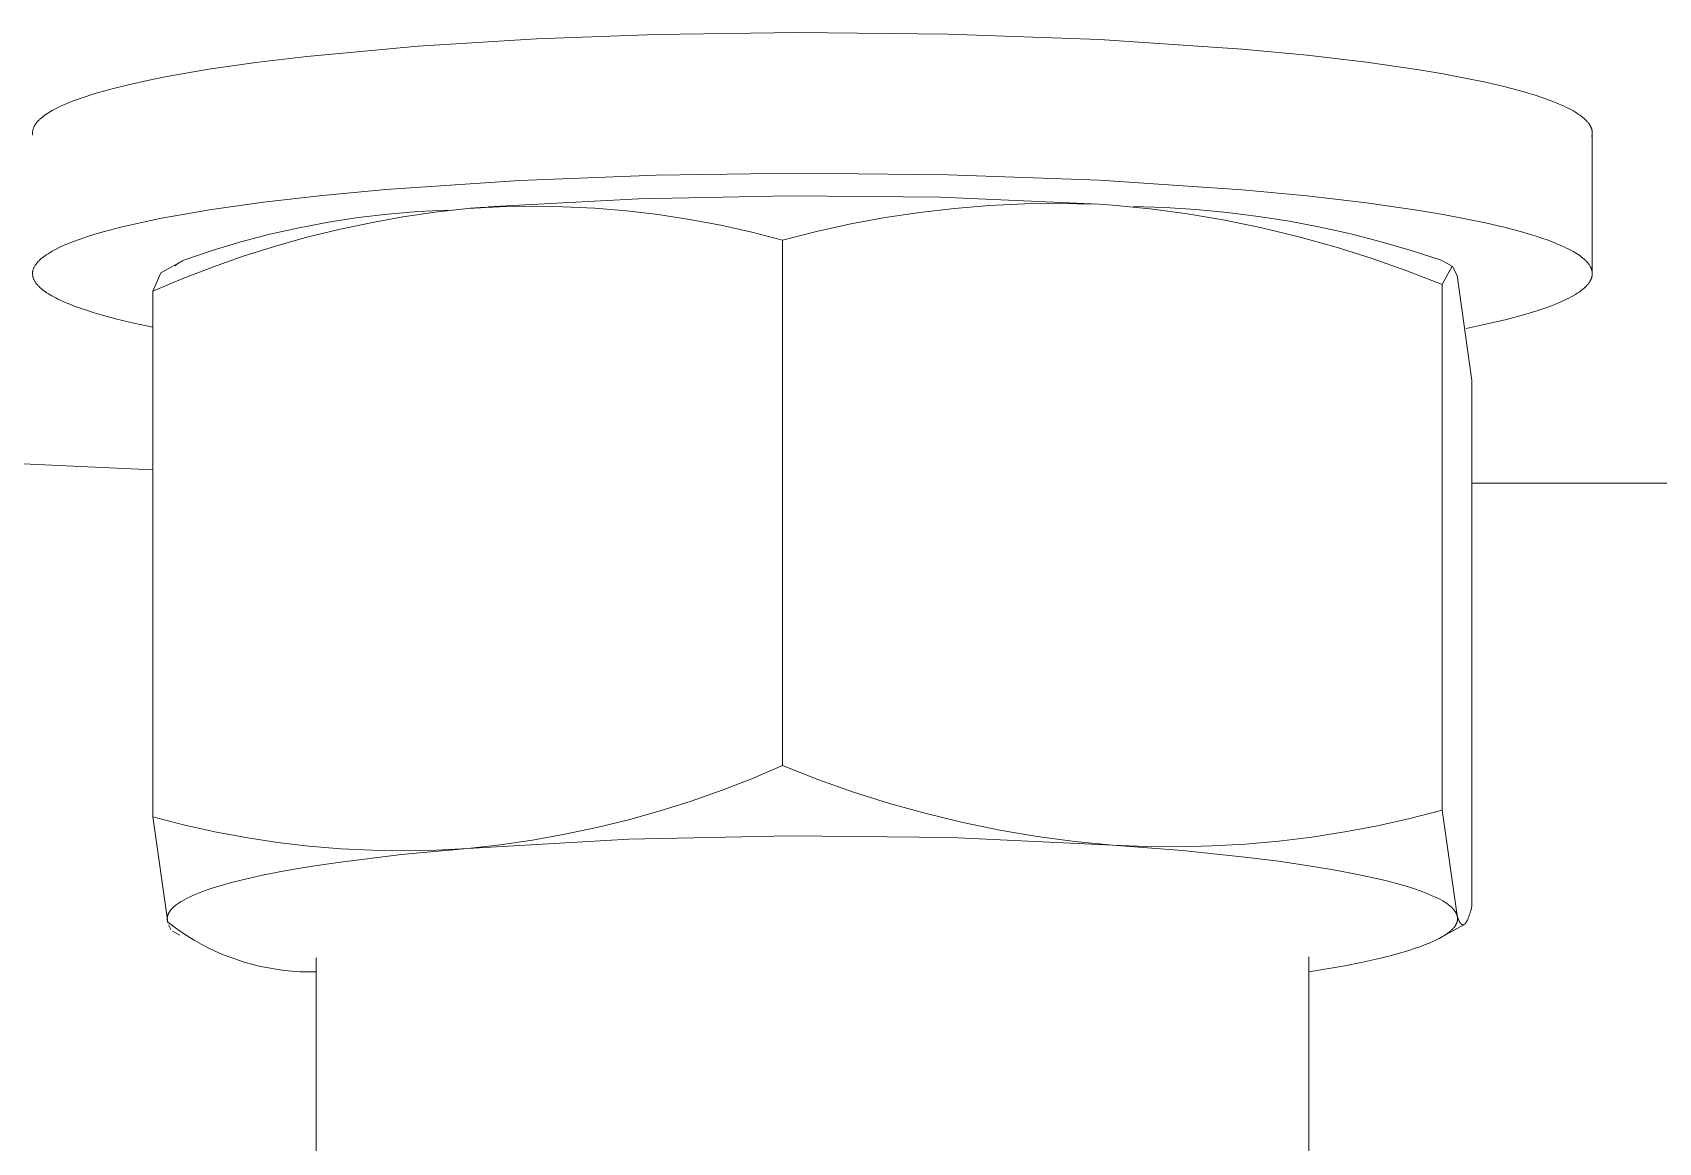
# Model space of a CAD drawing. Header units: inches. Extents: x -10 to 169, y -3 to 129.
# Drawn here: x 4.131 to 4.673, y 111.603 to 111.972 of the extents above; entities that cross this region are included whole.
import ezdxf

# ---------------------------------------------------------------- set-up
doc = ezdxf.new("R2010")
doc.units = ezdxf.units.IN
doc.layers.add('ZANO_R', color=7, linetype='Continuous', lineweight=0)

msp = doc.modelspace()

# ---------------------------------------------------------------- linework, layer by layer
at = {"layer": 'ZANO_R'}
for p, q in [((4.2227, 111.96448), (4.25978, 111.96787)), ((4.25978, 111.96787), (4.2992, 111.9703)), ((4.2992, 111.9703), (4.33901, 111.97178)), ((4.33901, 111.97178), (4.3862, 111.97245)), ((4.3862, 111.97245), (4.43637, 111.97195)), ((4.43637, 111.97195), (4.4868, 111.97011)), ((4.4868, 111.97011), (4.53427, 111.96692)), ((4.19005, 111.9602), (4.2057, 111.96244)), ((4.2057, 111.96244), (4.2227, 111.96448)), ((4.53427, 111.96692), (4.5559, 111.96487)), ((4.5559, 111.96487), (4.57567, 111.96255)), ((4.57567, 111.96255), (4.5933, 111.96001)), ((4.16366, 111.95518), (4.16959, 111.95649)), ((4.16959, 111.95649), (4.17598, 111.95777)), ((4.17598, 111.95777), (4.19005, 111.9602)), ((4.5933, 111.96001), (4.60126, 111.95867)), ((4.60126, 111.95867), (4.60862, 111.9573)), ((4.60862, 111.9573), (4.61537, 111.95589)), ((4.14675, 111.95038), (4.14879, 111.95108)), ((4.14879, 111.95108), (4.15096, 111.95178)), ((4.15096, 111.95178), (4.15325, 111.95247)), ((4.15325, 111.95247), (4.15821, 111.95384)), ((4.15821, 111.95384), (4.16366, 111.95518)), ((4.61537, 111.95589), (4.62151, 111.95446)), ((4.62151, 111.95446), (4.62703, 111.95302)), ((4.62703, 111.95302), (4.62956, 111.95229)), ((4.62956, 111.95229), (4.63194, 111.95156)), ((4.63194, 111.95156), (4.63416, 111.95082)), ((4.13604, 111.94539), (4.1366, 111.94575)), ((4.1366, 111.94575), (4.13719, 111.94611)), ((4.13719, 111.94611), (4.13781, 111.94646)), ((4.13781, 111.94646), (4.13846, 111.94682)), ((4.13846, 111.94682), (4.13915, 111.94718)), ((4.13915, 111.94718), (4.13986, 111.94754)), ((4.13986, 111.94754), (4.14139, 111.94825)), ((4.14139, 111.94825), (4.14305, 111.94896)), ((4.14305, 111.94896), (4.14483, 111.94967)), ((4.14483, 111.94967), (4.14675, 111.95038)), ((4.63416, 111.95082), (4.63624, 111.95009)), ((4.63624, 111.95009), (4.63817, 111.94935)), ((4.63817, 111.94935), (4.63995, 111.94862)), ((4.63995, 111.94862), (4.64159, 111.94789)), ((4.64159, 111.94789), (4.64236, 111.94752)), ((4.64236, 111.94752), (4.64309, 111.94716)), ((4.64309, 111.94716), (4.64378, 111.94679)), ((4.64378, 111.94679), (4.64444, 111.94643)), ((4.64444, 111.94643), (4.64507, 111.94606)), ((4.64507, 111.94606), (4.64566, 111.9457)), ((4.64566, 111.9457), (4.64628, 111.9453)), ((4.13138, 111.94005), (4.13143, 111.94023)), ((4.13143, 111.94023), (4.13148, 111.9404)), ((4.13148, 111.9404), (4.13154, 111.94058)), ((4.13154, 111.94058), (4.13161, 111.94075)), ((4.13161, 111.94075), (4.13169, 111.94093)), ((4.13169, 111.94093), (4.13177, 111.94111)), ((4.13177, 111.94111), (4.13186, 111.94128)), ((4.13186, 111.94128), (4.13196, 111.94146)), ((4.13196, 111.94146), (4.13206, 111.94164)), ((4.13206, 111.94164), (4.13218, 111.94182)), ((4.13218, 111.94182), (4.1323, 111.94199)), ((4.1323, 111.94199), (4.13242, 111.94217)), ((4.13242, 111.94217), (4.13256, 111.94235)), ((4.13256, 111.94235), (4.1327, 111.94253)), ((4.1327, 111.94253), (4.13285, 111.94271)), ((4.13285, 111.94271), (4.13301, 111.94288)), ((4.13301, 111.94288), (4.13318, 111.94306)), ((4.13318, 111.94306), (4.13335, 111.94324)), ((4.13335, 111.94324), (4.13353, 111.94342)), ((4.13353, 111.94342), (4.13372, 111.9436)), ((4.13372, 111.9436), (4.13392, 111.94378)), ((4.13392, 111.94378), (4.13412, 111.94396)), ((4.13412, 111.94396), (4.13434, 111.94414)), ((4.13434, 111.94414), (4.13456, 111.94431)), ((4.13456, 111.94431), (4.13502, 111.94467)), ((4.13502, 111.94467), (4.13551, 111.94503)), ((4.13551, 111.94503), (4.13604, 111.94539)), ((4.64628, 111.9453), (4.64686, 111.9449)), ((4.64686, 111.9449), (4.64713, 111.9447)), ((4.64713, 111.9447), (4.6474, 111.94449)), ((4.6474, 111.94449), (4.64766, 111.94429)), ((4.64766, 111.94429), (4.64791, 111.94409)), ((4.64791, 111.94409), (4.64815, 111.94388)), ((4.64815, 111.94388), (4.64838, 111.94367)), ((4.64838, 111.94367), (4.6486, 111.94347)), ((4.6486, 111.94347), (4.64882, 111.94326)), ((4.64882, 111.94326), (4.64902, 111.94305)), ((4.64902, 111.94305), (4.64921, 111.94284)), ((4.64921, 111.94284), (4.64939, 111.94263)), ((4.64939, 111.94263), (4.64957, 111.94243)), ((4.64957, 111.94243), (4.64973, 111.94221)), ((4.64973, 111.94221), (4.64988, 111.942)), ((4.64988, 111.942), (4.65003, 111.94179)), ((4.65003, 111.94179), (4.65009, 111.94169)), ((4.65009, 111.94169), (4.65016, 111.94158)), ((4.65016, 111.94158), (4.65022, 111.94147)), ((4.65022, 111.94147), (4.65028, 111.94137)), ((4.65028, 111.94137), (4.65034, 111.94126)), ((4.65034, 111.94126), (4.65039, 111.94115)), ((4.65039, 111.94115), (4.65045, 111.94105)), ((4.65045, 111.94105), (4.6505, 111.94094)), ((4.6505, 111.94094), (4.65054, 111.94083)), ((4.65054, 111.94083), (4.65059, 111.94073)), ((4.65059, 111.94073), (4.65063, 111.94062)), ((4.65063, 111.94062), (4.65067, 111.94051)), ((4.65067, 111.94051), (4.6507, 111.9404)), ((4.6507, 111.9404), (4.65074, 111.9403)), ((4.65074, 111.9403), (4.65077, 111.94019)), ((4.65077, 111.94019), (4.6508, 111.94008)), ((4.13125, 111.93918), (4.13127, 111.93935)), ((4.13125, 111.939), (4.13125, 111.93918)), ((4.13125, 111.93883), (4.13125, 111.939)), ((4.13126, 111.93865), (4.13125, 111.93883)), ((4.13128, 111.93848), (4.13126, 111.93865)), ((4.13127, 111.93935), (4.13128, 111.93952)), ((4.13128, 111.93952), (4.13131, 111.9397)), ((4.13131, 111.93831), (4.13128, 111.93848)), ((4.13131, 111.9397), (4.13134, 111.93987)), ((4.13134, 111.93987), (4.13138, 111.94005)), ((4.65092, 111.93864), (4.65078, 111.93784)), ((4.6508, 111.94008), (4.65082, 111.93997)), ((4.65082, 111.93997), (4.65085, 111.93986)), ((4.65085, 111.93986), (4.65087, 111.93976)), ((4.65087, 111.93976), (4.65089, 111.93965)), ((4.65089, 111.93965), (4.6509, 111.93954)), ((4.6509, 111.93954), (4.65091, 111.93943)), ((4.65091, 111.93943), (4.65092, 111.93932)), ((4.65092, 111.93932), (4.65093, 111.93921)), ((4.65093, 111.93921), (4.65093, 111.9391)), ((4.65093, 111.9391), (4.65094, 111.93899)), ((4.65094, 111.93899), (4.65094, 111.89277)), ((4.29356, 111.92316), (4.33901, 111.92493)), ((4.33901, 111.92493), (4.3862, 111.9256)), ((4.3862, 111.9256), (4.43637, 111.9251)), ((4.43637, 111.9251), (4.4868, 111.92326)), ((4.22791, 111.91819), (4.24896, 111.92016)), ((4.24896, 111.92016), (4.29356, 111.92316)), ((4.4868, 111.92326), (4.53427, 111.92007)), ((4.53427, 111.92007), (4.5559, 111.91802)), ((4.18196, 111.912), (4.19021, 111.91337)), ((4.19021, 111.91337), (4.2082, 111.91592)), ((4.2082, 111.91592), (4.22791, 111.91819)), ((4.25962, 111.9128), (4.26959, 111.91327)), ((4.27627, 111.91384), (4.26544, 111.91261)), ((4.28685, 111.91439), (4.27627, 111.91384)), ((4.27714, 111.91391), (4.28202, 111.91429)), ((4.28291, 111.91436), (4.33316, 111.91704)), ((4.29744, 111.91459), (4.28685, 111.91439)), ((4.30803, 111.91443), (4.29744, 111.91459)), ((4.31861, 111.91391), (4.30803, 111.91443)), ((4.32917, 111.91304), (4.31861, 111.91391)), ((4.33316, 111.91704), (4.38347, 111.9181)), ((4.38347, 111.9181), (4.43379, 111.91756)), ((4.43845, 111.91385), (4.42687, 111.91251)), ((4.43379, 111.91756), (4.48406, 111.9154)), ((4.45007, 111.91479), (4.43845, 111.91385)), ((4.46172, 111.91535), (4.45007, 111.91479)), ((4.47338, 111.91551), (4.46172, 111.91535)), ((4.48503, 111.91529), (4.47338, 111.91551)), ((4.48504, 111.91534), (4.49106, 111.91494)), ((4.5036, 111.91369), (4.49106, 111.91494)), ((4.49807, 111.91445), (4.50851, 111.91413)), ((4.51609, 111.91201), (4.5036, 111.91369)), ((4.50851, 111.91413), (4.51893, 111.91349)), ((4.51893, 111.91349), (4.52933, 111.91251)), ((4.5559, 111.91802), (4.57567, 111.9157)), ((4.57567, 111.9157), (4.5933, 111.91316)), ((4.5933, 111.91316), (4.60126, 111.91182)), ((4.16063, 111.9076), (4.16714, 111.90911)), ((4.16714, 111.90911), (4.17426, 111.91058)), ((4.17426, 111.91058), (4.18196, 111.912)), ((4.22007, 111.90745), (4.22988, 111.90931)), ((4.22988, 111.90931), (4.23975, 111.91082)), ((4.24394, 111.90911), (4.23328, 111.90685)), ((4.23975, 111.91082), (4.24967, 111.91198)), ((4.25466, 111.91103), (4.24394, 111.90911)), ((4.24967, 111.91198), (4.25962, 111.9128)), ((4.26544, 111.91261), (4.25466, 111.91103)), ((4.33969, 111.9118), (4.32917, 111.91304)), ((4.35017, 111.91021), (4.33969, 111.9118)), ((4.36058, 111.90827), (4.35017, 111.91021)), ((4.37092, 111.90598), (4.36058, 111.90827)), ((4.40387, 111.90869), (4.39248, 111.9062)), ((4.41534, 111.9108), (4.40387, 111.90869)), ((4.42687, 111.91251), (4.41534, 111.9108)), ((4.52852, 111.90991), (4.51609, 111.91201)), ((4.54087, 111.90738), (4.52852, 111.90991)), ((4.52933, 111.91251), (4.53969, 111.91122)), ((4.53969, 111.91122), (4.55001, 111.90959)), ((4.55001, 111.90959), (4.56027, 111.90764)), ((4.60126, 111.91182), (4.60862, 111.91045)), ((4.60862, 111.91045), (4.61537, 111.90904)), ((4.61537, 111.90904), (4.62151, 111.90761)), ((4.14291, 111.90206), (4.14495, 111.90287)), ((4.14495, 111.90287), (4.14715, 111.90367)), ((4.14715, 111.90367), (4.14952, 111.90447)), ((4.14952, 111.90447), (4.15205, 111.90526)), ((4.15205, 111.90526), (4.15475, 111.90605)), ((4.15475, 111.90605), (4.16063, 111.9076)), ((4.1911, 111.89986), (4.20067, 111.90273)), ((4.20067, 111.90273), (4.21033, 111.90526)), ((4.21033, 111.90526), (4.22007, 111.90745)), ((4.2227, 111.90425), (4.21221, 111.90131)), ((4.23328, 111.90685), (4.2227, 111.90425)), ((4.38118, 111.90334), (4.37092, 111.90598)), ((4.39248, 111.9062), (4.38118, 111.90334)), ((4.38118, 111.90334), (4.38118, 111.72825)), ((4.55313, 111.90442), (4.54087, 111.90738)), ((4.56528, 111.90105), (4.55313, 111.90442)), ((4.56027, 111.90764), (4.57046, 111.90538)), ((4.57046, 111.90538), (4.58058, 111.90279)), ((4.58058, 111.90279), (4.59061, 111.89988)), ((4.62151, 111.90761), (4.62703, 111.90617)), ((4.62703, 111.90617), (4.62956, 111.90544)), ((4.62956, 111.90544), (4.63194, 111.9047)), ((4.63194, 111.9047), (4.63416, 111.90397)), ((4.63416, 111.90397), (4.63624, 111.90324)), ((4.63624, 111.90324), (4.63817, 111.9025)), ((4.63817, 111.9025), (4.63995, 111.90177)), ((4.13372, 111.89675), (4.13395, 111.89695)), ((4.13395, 111.89695), (4.13418, 111.89716)), ((4.13418, 111.89716), (4.13443, 111.89736)), ((4.13443, 111.89736), (4.13468, 111.89757)), ((4.13468, 111.89757), (4.13495, 111.89777)), ((4.13495, 111.89777), (4.13523, 111.89797)), ((4.13523, 111.89797), (4.13581, 111.89838)), ((4.13581, 111.89838), (4.13643, 111.89879)), ((4.13643, 111.89879), (4.1371, 111.8992)), ((4.1371, 111.8992), (4.1378, 111.89961)), ((4.1378, 111.89961), (4.13855, 111.90002)), ((4.13855, 111.90002), (4.13934, 111.90043)), ((4.13934, 111.90043), (4.14017, 111.90084)), ((4.14017, 111.90084), (4.14104, 111.90124)), ((4.14104, 111.90124), (4.14291, 111.90206)), ((4.18164, 111.89666), (4.1911, 111.89986)), ((4.20182, 111.89804), (4.19154, 111.89444)), ((4.21221, 111.90131), (4.20182, 111.89804)), ((4.5773, 111.89727), (4.56528, 111.90105)), ((4.58919, 111.89307), (4.5773, 111.89727)), ((4.59061, 111.89988), (4.60054, 111.89666)), ((4.63995, 111.90177), (4.64159, 111.90104)), ((4.64159, 111.90104), (4.64236, 111.90067)), ((4.64236, 111.90067), (4.64309, 111.90031)), ((4.64309, 111.90031), (4.64378, 111.89994)), ((4.64378, 111.89994), (4.64444, 111.89958)), ((4.64444, 111.89958), (4.64507, 111.89921)), ((4.64507, 111.89921), (4.64566, 111.89885)), ((4.64566, 111.89885), (4.64622, 111.89849)), ((4.64622, 111.89849), (4.64675, 111.89813)), ((4.64675, 111.89813), (4.64725, 111.89776)), ((4.64725, 111.89776), (4.64772, 111.8974)), ((4.64772, 111.8974), (4.64794, 111.89721)), ((4.64794, 111.89721), (4.64815, 111.89703)), ((4.64815, 111.89703), (4.64836, 111.89684)), ((4.64836, 111.89684), (4.64856, 111.89665)), ((4.13125, 111.89231), (4.13127, 111.89251)), ((4.13125, 111.89211), (4.13125, 111.89231)), ((4.13126, 111.89191), (4.13125, 111.89211)), ((4.13127, 111.89171), (4.13126, 111.89191)), ((4.13127, 111.89251), (4.13129, 111.8927)), ((4.1313, 111.89151), (4.13127, 111.89171)), ((4.13129, 111.8927), (4.13132, 111.8929)), ((4.13133, 111.89132), (4.1313, 111.89151)), ((4.13132, 111.8929), (4.13136, 111.8931)), ((4.13136, 111.8931), (4.13141, 111.89331)), ((4.13141, 111.89331), (4.13147, 111.89351)), ((4.13147, 111.89351), (4.13153, 111.89371)), ((4.13153, 111.89371), (4.13161, 111.89391)), ((4.13161, 111.89391), (4.1317, 111.89411)), ((4.1317, 111.89411), (4.1318, 111.89431)), ((4.1318, 111.89431), (4.1319, 111.89451)), ((4.1319, 111.89451), (4.13202, 111.89472)), ((4.13202, 111.89472), (4.13215, 111.89492)), ((4.13215, 111.89492), (4.13228, 111.89512)), ((4.13228, 111.89512), (4.13243, 111.89532)), ((4.13243, 111.89532), (4.13258, 111.89553)), ((4.13258, 111.89553), (4.13275, 111.89573)), ((4.13275, 111.89573), (4.13292, 111.89593)), ((4.13292, 111.89593), (4.13311, 111.89614)), ((4.13311, 111.89614), (4.1333, 111.89634)), ((4.1333, 111.89634), (4.13351, 111.89654)), ((4.13351, 111.89654), (4.13372, 111.89675)), ((4.17135, 111.88626), (4.17396, 111.89238)), ((4.17396, 111.89238), (4.18164, 111.89666)), ((4.17879, 111.89478), (4.17925, 111.89513)), ((4.17925, 111.89513), (4.17972, 111.89547)), ((4.17972, 111.89547), (4.1802, 111.8958)), ((4.1802, 111.8958), (4.18069, 111.89611)), ((4.18069, 111.89611), (4.18119, 111.8964)), ((4.19154, 111.89444), (4.18138, 111.89051)), ((4.60093, 111.88847), (4.58919, 111.89307)), ((4.60054, 111.89666), (4.60402, 111.89472)), ((4.60428, 111.89458), (4.60093, 111.88847)), ((4.60588, 111.89154), (4.60431, 111.89456)), ((4.61084, 111.85653), (4.60588, 111.89154)), ((4.64856, 111.89665), (4.64876, 111.89647)), ((4.64876, 111.89647), (4.64894, 111.89628)), ((4.64894, 111.89628), (4.64912, 111.89609)), ((4.64912, 111.89609), (4.64929, 111.8959)), ((4.64929, 111.8959), (4.64945, 111.89572)), ((4.64945, 111.89572), (4.6496, 111.89553)), ((4.6496, 111.89553), (4.64975, 111.89534)), ((4.64975, 111.89534), (4.64989, 111.89515)), ((4.64989, 111.89515), (4.65002, 111.89496)), ((4.65002, 111.89496), (4.65014, 111.89476)), ((4.65014, 111.89476), (4.65025, 111.89457)), ((4.65025, 111.89457), (4.65035, 111.89438)), ((4.65035, 111.89438), (4.6504, 111.89428)), ((4.6504, 111.89428), (4.65045, 111.89419)), ((4.65045, 111.89419), (4.65049, 111.89409)), ((4.65049, 111.89409), (4.65054, 111.89399)), ((4.65054, 111.89399), (4.65058, 111.8939)), ((4.65058, 111.8939), (4.65062, 111.8938)), ((4.65062, 111.8938), (4.65065, 111.8937)), ((4.65065, 111.8937), (4.65069, 111.89361)), ((4.65069, 111.89361), (4.65072, 111.89351)), ((4.65072, 111.89351), (4.65075, 111.89341)), ((4.65075, 111.89341), (4.65078, 111.89332)), ((4.65078, 111.89332), (4.6508, 111.89322)), ((4.6508, 111.89322), (4.65082, 111.89312)), ((4.65082, 111.89312), (4.65085, 111.89302)), ((4.65085, 111.89302), (4.65086, 111.89293)), ((4.65086, 111.89293), (4.65088, 111.89283)), ((4.65088, 111.89145), (4.65086, 111.89135)), ((4.65088, 111.89283), (4.6509, 111.89273)), ((4.65089, 111.89155), (4.65088, 111.89145)), ((4.65091, 111.89165), (4.65089, 111.89155)), ((4.6509, 111.89273), (4.65091, 111.89263)), ((4.65091, 111.89263), (4.65092, 111.89253)), ((4.65092, 111.89175), (4.65091, 111.89165)), ((4.65092, 111.89253), (4.65093, 111.89244)), ((4.65093, 111.89185), (4.65092, 111.89175)), ((4.65093, 111.89244), (4.65093, 111.89234)), ((4.65093, 111.89234), (4.65093, 111.89224)), ((4.65093, 111.89224), (4.65094, 111.89214)), ((4.65094, 111.89214), (4.65093, 111.89204)), ((4.65093, 111.89204), (4.65093, 111.89194)), ((4.65093, 111.89194), (4.65093, 111.89185)), ((4.13137, 111.89112), (4.13133, 111.89132)), ((4.13142, 111.89092), (4.13137, 111.89112)), ((4.13148, 111.89073), (4.13142, 111.89092)), ((4.13155, 111.89053), (4.13148, 111.89073)), ((4.13163, 111.89034), (4.13155, 111.89053)), ((4.13172, 111.89014), (4.13163, 111.89034)), ((4.13181, 111.88995), (4.13172, 111.89014)), ((4.13191, 111.88975), (4.13181, 111.88995)), ((4.13203, 111.88956), (4.13191, 111.88975)), ((4.13215, 111.88937), (4.13203, 111.88956)), ((4.13228, 111.88917), (4.13215, 111.88937)), ((4.13241, 111.88898), (4.13228, 111.88917)), ((4.13256, 111.88879), (4.13241, 111.88898)), ((4.13271, 111.8886), (4.13256, 111.88879)), ((4.13287, 111.88841), (4.13271, 111.8886)), ((4.13304, 111.88822), (4.13287, 111.88841)), ((4.13322, 111.88803), (4.13304, 111.88822)), ((4.13341, 111.88784), (4.13322, 111.88803)), ((4.1336, 111.88765), (4.13341, 111.88784)), ((4.1338, 111.88746), (4.1336, 111.88765)), ((4.13401, 111.88728), (4.1338, 111.88746)), ((4.13423, 111.88709), (4.13401, 111.88728)), ((4.13445, 111.8869), (4.13423, 111.88709)), ((4.13493, 111.88653), (4.13445, 111.8869)), ((4.13543, 111.88616), (4.13493, 111.88653)), ((4.13596, 111.8858), (4.13543, 111.88616)), ((4.18138, 111.89051), (4.17135, 111.88626)), ((4.17135, 111.71117), (4.17135, 111.88626)), ((4.60093, 111.71338), (4.60093, 111.88847)), ((4.64655, 111.88602), (4.64594, 111.88561)), ((4.64712, 111.88643), (4.64655, 111.88602)), ((4.64738, 111.88663), (4.64712, 111.88643)), ((4.64764, 111.88683), (4.64738, 111.88663)), ((4.64789, 111.88703), (4.64764, 111.88683)), ((4.64813, 111.88724), (4.64789, 111.88703)), ((4.64836, 111.88744), (4.64813, 111.88724)), ((4.64857, 111.88764), (4.64836, 111.88744)), ((4.64878, 111.88784), (4.64857, 111.88764)), ((4.64898, 111.88804), (4.64878, 111.88784)), ((4.64917, 111.88825), (4.64898, 111.88804)), ((4.64935, 111.88845), (4.64917, 111.88825)), ((4.64952, 111.88865), (4.64935, 111.88845)), ((4.64968, 111.88885), (4.64952, 111.88865)), ((4.64983, 111.88905), (4.64968, 111.88885)), ((4.64997, 111.88925), (4.64983, 111.88905)), ((4.6501, 111.88945), (4.64997, 111.88925)), ((4.65022, 111.88966), (4.6501, 111.88945)), ((4.65027, 111.88976), (4.65022, 111.88966)), ((4.65033, 111.88986), (4.65027, 111.88976)), ((4.65038, 111.88996), (4.65033, 111.88986)), ((4.65043, 111.89006), (4.65038, 111.88996)), ((4.65048, 111.89016), (4.65043, 111.89006)), ((4.65052, 111.89026), (4.65048, 111.89016)), ((4.65056, 111.89036), (4.65052, 111.89026)), ((4.65061, 111.89046), (4.65056, 111.89036)), ((4.65064, 111.89056), (4.65061, 111.89046)), ((4.65068, 111.89065), (4.65064, 111.89056)), ((4.65071, 111.89075), (4.65068, 111.89065)), ((4.65074, 111.89085), (4.65071, 111.89075)), ((4.65077, 111.89095), (4.65074, 111.89085)), ((4.6508, 111.89105), (4.65077, 111.89095)), ((4.65082, 111.89115), (4.6508, 111.89105)), ((4.65084, 111.89125), (4.65082, 111.89115)), ((4.65086, 111.89135), (4.65084, 111.89125)), ((4.13652, 111.88544), (4.13596, 111.8858)), ((4.13709, 111.88509), (4.13652, 111.88544)), ((4.13769, 111.88474), (4.13709, 111.88509)), ((4.13832, 111.88439), (4.13769, 111.88474)), ((4.13898, 111.88404), (4.13832, 111.88439)), ((4.13968, 111.88369), (4.13898, 111.88404)), ((4.14041, 111.88334), (4.13968, 111.88369)), ((4.14196, 111.88263), (4.14041, 111.88334)), ((4.14365, 111.88193), (4.14196, 111.88263)), ((4.14547, 111.88122), (4.14365, 111.88193)), ((4.14743, 111.88052), (4.14547, 111.88122)), ((4.63549, 111.88078), (4.63318, 111.87998)), ((4.63764, 111.88158), (4.63549, 111.88078)), ((4.63963, 111.88238), (4.63764, 111.88158)), ((4.64146, 111.88319), (4.63963, 111.88238)), ((4.64231, 111.88359), (4.64146, 111.88319)), ((4.64311, 111.88399), (4.64231, 111.88359)), ((4.64388, 111.8844), (4.64311, 111.88399)), ((4.64461, 111.8848), (4.64388, 111.8844)), ((4.6453, 111.88521), (4.64461, 111.8848)), ((4.64594, 111.88561), (4.6453, 111.88521)), ((4.14952, 111.87981), (4.14743, 111.88052)), ((4.15176, 111.87911), (4.14952, 111.87981)), ((4.15413, 111.87841), (4.15176, 111.87911)), ((4.1593, 111.87702), (4.15413, 111.87841)), ((4.16504, 111.87564), (4.1593, 111.87702)), ((4.17135, 111.87428), (4.16504, 111.87564)), ((4.61594, 111.87537), (4.60896, 111.87391)), ((4.62231, 111.87687), (4.61594, 111.87537)), ((4.62807, 111.87841), (4.62231, 111.87687)), ((4.6307, 111.8792), (4.62807, 111.87841)), ((4.63318, 111.87998), (4.6307, 111.8792)), ((4.61084, 111.68144), (4.61084, 111.85653)), ((4.17135, 111.82675), (4.12564, 111.82886)), ((5.17849, 111.82232), (4.61084, 111.82232)), ((4.37115, 111.724), (4.36099, 111.72007)), ((4.38118, 111.72825), (4.37115, 111.724)), ((4.38118, 111.72825), (4.39292, 111.72365)), ((4.39292, 111.72365), (4.40481, 111.71945)), ((4.36099, 111.72007), (4.35071, 111.71646)), ((4.40481, 111.71945), (4.41683, 111.71567)), ((4.34032, 111.71319), (4.32983, 111.71026)), ((4.35071, 111.71646), (4.34032, 111.71319)), ((4.41683, 111.71567), (4.42898, 111.7123)), ((4.59018, 111.71063), (4.60093, 111.71338)), ((4.60093, 111.71338), (4.60588, 111.67837)), ((4.1763, 111.67616), (4.17135, 111.71117)), ((4.18161, 111.70853), (4.17135, 111.71117)), ((4.19195, 111.70624), (4.18161, 111.70853)), ((4.31925, 111.70766), (4.30859, 111.70539)), ((4.32983, 111.71026), (4.31925, 111.70766)), ((4.42898, 111.7123), (4.44124, 111.70934)), ((4.44124, 111.70934), (4.45359, 111.70681)), ((4.56844, 111.70618), (4.57934, 111.70823)), ((4.57934, 111.70823), (4.59018, 111.71063)), ((4.20237, 111.7043), (4.19195, 111.70624)), ((4.21284, 111.70271), (4.20237, 111.7043)), ((4.22336, 111.70148), (4.21284, 111.70271)), ((4.27627, 111.70067), (4.32992, 111.70373)), ((4.28709, 111.7019), (4.27627, 111.70067)), ((4.29787, 111.70347), (4.28709, 111.7019)), ((4.30859, 111.70539), (4.29787, 111.70347)), ((4.32992, 111.70373), (4.38364, 111.70493)), ((4.38364, 111.70493), (4.43738, 111.70428)), ((4.43738, 111.70428), (4.49106, 111.70177)), ((4.45359, 111.70681), (4.46602, 111.7047)), ((4.46602, 111.7047), (4.47851, 111.70302)), ((4.47851, 111.70302), (4.49106, 111.70177)), ((4.52433, 111.70152), (4.53541, 111.70215)), ((4.53541, 111.70215), (4.54646, 111.70314)), ((4.54646, 111.70314), (4.55747, 111.70448)), ((4.55747, 111.70448), (4.56844, 111.70618)), ((4.23392, 111.7006), (4.22336, 111.70148)), ((4.23381, 111.69614), (4.25418, 111.69861)), ((4.2445, 111.70008), (4.23392, 111.7006)), ((4.25509, 111.69992), (4.2445, 111.70008)), ((4.25418, 111.69861), (4.27627, 111.70067)), ((4.26569, 111.70011), (4.25509, 111.69992)), ((4.27627, 111.70067), (4.26569, 111.70011)), ((4.49106, 111.70177), (4.50214, 111.70133)), ((4.49106, 111.70177), (4.51435, 111.69995)), ((4.50214, 111.70133), (4.51324, 111.70125)), ((4.51324, 111.70125), (4.52433, 111.70152)), ((4.51435, 111.69995), (4.53618, 111.69769)), ((4.53618, 111.69769), (4.54634, 111.69641)), ((4.54634, 111.69641), (4.55588, 111.69504)), ((4.20079, 111.69014), (4.2079, 111.69175)), ((4.2079, 111.69175), (4.21582, 111.69329)), ((4.21582, 111.69329), (4.22448, 111.69476)), ((4.22448, 111.69476), (4.23381, 111.69614)), ((4.55588, 111.69504), (4.56472, 111.69359)), ((4.56472, 111.69359), (4.57281, 111.69205)), ((4.57281, 111.69205), (4.58009, 111.69045)), ((4.18573, 111.68544), (4.18681, 111.68588)), ((4.18681, 111.68588), (4.18796, 111.68632)), ((4.18796, 111.68632), (4.18916, 111.68675)), ((4.18916, 111.68675), (4.19173, 111.68762)), ((4.19173, 111.68762), (4.19453, 111.68847)), ((4.19453, 111.68847), (4.19755, 111.68931)), ((4.19755, 111.68931), (4.20079, 111.69014)), ((4.58009, 111.69045), (4.58341, 111.68963)), ((4.58341, 111.68963), (4.58651, 111.6888)), ((4.58651, 111.6888), (4.58938, 111.68795)), ((4.58938, 111.68795), (4.59203, 111.6871)), ((4.59203, 111.6871), (4.59444, 111.68624)), ((4.59444, 111.68624), (4.59557, 111.68581)), ((4.59557, 111.68581), (4.59663, 111.68537)), ((4.17727, 111.68011), (4.17737, 111.68023)), ((4.17737, 111.68023), (4.17746, 111.68034)), ((4.17746, 111.68034), (4.17756, 111.68045)), ((4.17756, 111.68045), (4.17766, 111.68056)), ((4.17766, 111.68056), (4.17788, 111.68078)), ((4.17788, 111.68078), (4.1781, 111.681)), ((4.1781, 111.681), (4.17835, 111.68123)), ((4.17835, 111.68123), (4.1786, 111.68145)), ((4.1786, 111.68145), (4.17888, 111.68167)), ((4.17888, 111.68167), (4.17916, 111.6819)), ((4.17916, 111.6819), (4.17946, 111.68212)), ((4.17946, 111.68212), (4.17978, 111.68234)), ((4.17978, 111.68234), (4.18011, 111.68256)), ((4.18011, 111.68256), (4.18045, 111.68279)), ((4.18045, 111.68279), (4.18081, 111.68301)), ((4.18081, 111.68301), (4.18119, 111.68323)), ((4.18119, 111.68323), (4.18198, 111.68368)), ((4.18198, 111.68368), (4.18283, 111.68412)), ((4.18283, 111.68412), (4.18374, 111.68456)), ((4.18374, 111.68456), (4.18471, 111.685)), ((4.18471, 111.685), (4.18573, 111.68544)), ((4.59663, 111.68537), (4.59764, 111.68493)), ((4.59764, 111.68493), (4.59859, 111.6845)), ((4.59859, 111.6845), (4.59948, 111.68406)), ((4.59948, 111.68406), (4.60031, 111.68362)), ((4.60031, 111.68362), (4.60109, 111.68318)), ((4.60109, 111.68318), (4.60145, 111.68296)), ((4.60145, 111.68296), (4.6018, 111.68274)), ((4.6018, 111.68274), (4.60214, 111.68252)), ((4.60214, 111.68252), (4.60246, 111.6823)), ((4.60246, 111.6823), (4.60277, 111.68208)), ((4.60277, 111.68208), (4.60307, 111.68186)), ((4.60307, 111.68186), (4.60335, 111.68164)), ((4.60335, 111.68164), (4.60361, 111.68142)), ((4.60361, 111.68142), (4.60387, 111.6812)), ((4.60387, 111.6812), (4.6041, 111.68098)), ((4.6041, 111.68098), (4.60433, 111.68077)), ((4.60433, 111.68077), (4.60454, 111.68055)), ((4.60454, 111.68055), (4.60473, 111.68033)), ((4.60473, 111.68033), (4.60483, 111.68022)), ((4.60483, 111.68022), (4.60492, 111.68011)), ((4.61023, 111.67924), (4.61053, 111.68029)), ((4.61053, 111.68029), (4.61084, 111.68144)), ((4.17613, 111.67735), (4.17614, 111.67746)), ((4.17613, 111.67725), (4.17613, 111.67735)), ((4.17613, 111.67714), (4.17613, 111.67725)), ((4.17614, 111.67703), (4.17613, 111.67714)), ((4.17614, 111.67746), (4.17615, 111.67757)), ((4.17615, 111.67692), (4.17614, 111.67703)), ((4.17615, 111.67757), (4.17616, 111.67768)), ((4.17616, 111.67681), (4.17615, 111.67692)), ((4.17616, 111.67768), (4.17617, 111.67779)), ((4.17618, 111.6767), (4.17616, 111.67681)), ((4.17617, 111.67779), (4.17619, 111.6779)), ((4.1762, 111.67659), (4.17618, 111.6767)), ((4.17619, 111.6779), (4.17621, 111.67801)), ((4.17622, 111.67648), (4.1762, 111.67659)), ((4.17621, 111.67801), (4.17624, 111.67812)), ((4.17624, 111.67637), (4.17622, 111.67648)), ((4.17624, 111.67812), (4.17626, 111.67823)), ((4.17627, 111.67627), (4.17624, 111.67637)), ((4.17626, 111.67823), (4.1763, 111.67834)), ((4.1763, 111.67616), (4.17627, 111.67627)), ((4.1763, 111.67834), (4.17633, 111.67845)), ((4.17842, 111.67454), (4.1763, 111.67616)), ((4.17633, 111.67845), (4.17637, 111.67856)), ((4.17637, 111.67856), (4.17641, 111.67867)), ((4.17641, 111.67867), (4.17646, 111.67878)), ((4.17646, 111.67878), (4.17651, 111.67889)), ((4.17651, 111.67889), (4.17656, 111.679)), ((4.17656, 111.679), (4.17661, 111.67912)), ((4.17661, 111.67912), (4.17667, 111.67923)), ((4.1767, 111.675), (4.17662, 111.67522)), ((4.17667, 111.67923), (4.17674, 111.67934)), ((4.17679, 111.67478), (4.1767, 111.675)), ((4.17674, 111.67934), (4.1768, 111.67945)), ((4.17689, 111.67456), (4.17679, 111.67478)), ((4.1768, 111.67945), (4.17687, 111.67956)), ((4.17687, 111.67956), (4.17695, 111.67967)), ((4.17695, 111.67967), (4.17702, 111.67978)), ((4.17702, 111.67978), (4.1771, 111.67989)), ((4.1771, 111.67989), (4.17719, 111.68)), ((4.17719, 111.68), (4.17727, 111.68011)), ((4.60809, 111.67524), (4.601, 111.67129)), ((4.60492, 111.68011), (4.605, 111.68)), ((4.605, 111.68), (4.60508, 111.67989)), ((4.60508, 111.67989), (4.60516, 111.67978)), ((4.60524, 111.67485), (4.60513, 111.6747)), ((4.60516, 111.67978), (4.60524, 111.67967)), ((4.60524, 111.67967), (4.60531, 111.67956)), ((4.60534, 111.67501), (4.60524, 111.67485)), ((4.60531, 111.67956), (4.60538, 111.67945)), ((4.60543, 111.67516), (4.60534, 111.67501)), ((4.60538, 111.67945), (4.60545, 111.67935)), ((4.60552, 111.67532), (4.60543, 111.67516)), ((4.60545, 111.67935), (4.60551, 111.67924)), ((4.60551, 111.67924), (4.60557, 111.67913)), ((4.6056, 111.67547), (4.60552, 111.67532)), ((4.60557, 111.67913), (4.60562, 111.67902)), ((4.60564, 111.67555), (4.6056, 111.67547)), ((4.60562, 111.67902), (4.60567, 111.67891)), ((4.60568, 111.67563), (4.60564, 111.67555)), ((4.60567, 111.67891), (4.60572, 111.6788)), ((4.60571, 111.6757), (4.60568, 111.67563)), ((4.60574, 111.67578), (4.60571, 111.6757)), ((4.60572, 111.6788), (4.60577, 111.67869)), ((4.60578, 111.67586), (4.60574, 111.67578)), ((4.60577, 111.67869), (4.60581, 111.67859)), ((4.60581, 111.67593), (4.60578, 111.67586)), ((4.60581, 111.67859), (4.60585, 111.67848)), ((4.60583, 111.67601), (4.60581, 111.67593)), ((4.60586, 111.67609), (4.60583, 111.67601)), ((4.60585, 111.67848), (4.60588, 111.67837)), ((4.60588, 111.67616), (4.60586, 111.67609)), ((4.60588, 111.67837), (4.6059, 111.67829)), ((4.60591, 111.67624), (4.60588, 111.67616)), ((4.6059, 111.67829), (4.60593, 111.67822)), ((4.60593, 111.67632), (4.60591, 111.67624)), ((4.60593, 111.67822), (4.60595, 111.67814)), ((4.60595, 111.67639), (4.60593, 111.67632)), ((4.60595, 111.67817), (4.6061, 111.67772)), ((4.60595, 111.67814), (4.60596, 111.67807)), ((4.60597, 111.67647), (4.60595, 111.67639)), ((4.60596, 111.67807), (4.60598, 111.67799)), ((4.60598, 111.67655), (4.60597, 111.67647)), ((4.60598, 111.67799), (4.60599, 111.67792)), ((4.606, 111.67662), (4.60598, 111.67655)), ((4.60599, 111.67792), (4.60601, 111.67784)), ((4.60601, 111.6767), (4.606, 111.67662)), ((4.60601, 111.67784), (4.60602, 111.67777)), ((4.60602, 111.67678), (4.60601, 111.6767)), ((4.60602, 111.67777), (4.60603, 111.67769)), ((4.60603, 111.67685), (4.60602, 111.67678)), ((4.60603, 111.67769), (4.60604, 111.67761)), ((4.60604, 111.67693), (4.60603, 111.67685)), ((4.60604, 111.67761), (4.60604, 111.67754)), ((4.60604, 111.67754), (4.60605, 111.67746)), ((4.60605, 111.67708), (4.60604, 111.67701)), ((4.60604, 111.67701), (4.60604, 111.67693)), ((4.60605, 111.67746), (4.60605, 111.67739)), ((4.60605, 111.67739), (4.60605, 111.67731)), ((4.60605, 111.67731), (4.60605, 111.67723)), ((4.60605, 111.67723), (4.60605, 111.67716)), ((4.60605, 111.67716), (4.60605, 111.67708)), ((4.6061, 111.67772), (4.60625, 111.67731)), ((4.60625, 111.67731), (4.6064, 111.67694)), ((4.6064, 111.67694), (4.60647, 111.67676)), ((4.60647, 111.67676), (4.60655, 111.6766)), ((4.60655, 111.6766), (4.60662, 111.67645)), ((4.60662, 111.67645), (4.60669, 111.6763)), ((4.60669, 111.6763), (4.60677, 111.67617)), ((4.60677, 111.67617), (4.60684, 111.67604)), ((4.60684, 111.67604), (4.60688, 111.67598)), ((4.60688, 111.67598), (4.60692, 111.67592)), ((4.60692, 111.67592), (4.60696, 111.67587)), ((4.60696, 111.67587), (4.60699, 111.67581)), ((4.60699, 111.67581), (4.60703, 111.67576)), ((4.60703, 111.67576), (4.60707, 111.67572)), ((4.60707, 111.67572), (4.60711, 111.67567)), ((4.60711, 111.67567), (4.60714, 111.67563)), ((4.60714, 111.67563), (4.60718, 111.67558)), ((4.60718, 111.67558), (4.60722, 111.67554)), ((4.60722, 111.67554), (4.60726, 111.6755)), ((4.60726, 111.6755), (4.6073, 111.67547)), ((4.6073, 111.67547), (4.60732, 111.67545)), ((4.60732, 111.67545), (4.60734, 111.67543)), ((4.60734, 111.67543), (4.60736, 111.67542)), ((4.60736, 111.67542), (4.60738, 111.6754)), ((4.60738, 111.6754), (4.6074, 111.67539)), ((4.6074, 111.67539), (4.60742, 111.67537)), ((4.60742, 111.67537), (4.60744, 111.67536)), ((4.60744, 111.67536), (4.60746, 111.67535)), ((4.60746, 111.67535), (4.60748, 111.67534)), ((4.60748, 111.67534), (4.60749, 111.67532)), ((4.60749, 111.67532), (4.60751, 111.67531)), ((4.60751, 111.67531), (4.60753, 111.6753)), ((4.60753, 111.6753), (4.60755, 111.67529)), ((4.60755, 111.67529), (4.60757, 111.67528)), ((4.60757, 111.67528), (4.60759, 111.67528)), ((4.60759, 111.67528), (4.60761, 111.67527)), ((4.60761, 111.67527), (4.60763, 111.67526)), ((4.60763, 111.67526), (4.60765, 111.67525)), ((4.60765, 111.67525), (4.60767, 111.67525)), ((4.60767, 111.67525), (4.60769, 111.67524)), ((4.60769, 111.67524), (4.60771, 111.67524)), ((4.60771, 111.67524), (4.60773, 111.67523)), ((4.60773, 111.67523), (4.60775, 111.67523)), ((4.60775, 111.67523), (4.60777, 111.67523)), ((4.60777, 111.67523), (4.60779, 111.67522)), ((4.60779, 111.67522), (4.60781, 111.67522)), ((4.60781, 111.67522), (4.60783, 111.67522)), ((4.60783, 111.67522), (4.60785, 111.67522)), ((4.60785, 111.67522), (4.60786, 111.67522)), ((4.60786, 111.67522), (4.60788, 111.67522)), ((4.60788, 111.67522), (4.6079, 111.67522)), ((4.6079, 111.67522), (4.60792, 111.67522)), ((4.60792, 111.67522), (4.60794, 111.67522)), ((4.60794, 111.67522), (4.60796, 111.67523)), ((4.60796, 111.67523), (4.60798, 111.67523)), ((4.60798, 111.67523), (4.608, 111.67523)), ((4.608, 111.67523), (4.60802, 111.67524)), ((4.60802, 111.67524), (4.60804, 111.67524)), ((4.60804, 111.67524), (4.60806, 111.67525)), ((4.60806, 111.67525), (4.60808, 111.67526)), ((4.60808, 111.67526), (4.6081, 111.67526)), ((4.6081, 111.67526), (4.60812, 111.67527)), ((4.60812, 111.67527), (4.60814, 111.67528)), ((4.60814, 111.67528), (4.60816, 111.67529)), ((4.60816, 111.67529), (4.60818, 111.67529)), ((4.60818, 111.67529), (4.60819, 111.6753)), ((4.60819, 111.6753), (4.60821, 111.67531)), ((4.60821, 111.67531), (4.60823, 111.67533)), ((4.60823, 111.67533), (4.60825, 111.67534)), ((4.60825, 111.67534), (4.60827, 111.67535)), ((4.60827, 111.67535), (4.60829, 111.67536)), ((4.60829, 111.67536), (4.60831, 111.67537)), ((4.60831, 111.67537), (4.60833, 111.67539)), ((4.60833, 111.67539), (4.60835, 111.6754)), ((4.60835, 111.6754), (4.60837, 111.67542)), ((4.60837, 111.67542), (4.60839, 111.67543)), ((4.60839, 111.67543), (4.60843, 111.67546)), ((4.60843, 111.67546), (4.60847, 111.6755)), ((4.60847, 111.6755), (4.6085, 111.67553)), ((4.6085, 111.67553), (4.60854, 111.67557)), ((4.60854, 111.67557), (4.60858, 111.67561)), ((4.60858, 111.67561), (4.60862, 111.67565)), ((4.60862, 111.67565), (4.60866, 111.6757)), ((4.60866, 111.6757), (4.6087, 111.67575)), ((4.6087, 111.67575), (4.60874, 111.6758)), ((4.60874, 111.6758), (4.60877, 111.67585)), ((4.60877, 111.67585), (4.60881, 111.6759)), ((4.60881, 111.6759), (4.60885, 111.67596)), ((4.60885, 111.67596), (4.60893, 111.67607)), ((4.60893, 111.67607), (4.60901, 111.6762)), ((4.60901, 111.6762), (4.60908, 111.67633)), ((4.60908, 111.67633), (4.60916, 111.67647)), ((4.60916, 111.67647), (4.60924, 111.67662)), ((4.60924, 111.67662), (4.60931, 111.67678)), ((4.60931, 111.67678), (4.60947, 111.67712)), ((4.60947, 111.67712), (4.60962, 111.67748)), ((4.60962, 111.67748), (4.60977, 111.67788)), ((4.60977, 111.67788), (4.60992, 111.67831)), ((4.60992, 111.67831), (4.61008, 111.67876)), ((4.61008, 111.67876), (4.61023, 111.67924)), ((4.17699, 111.67435), (4.17689, 111.67456)), ((4.1771, 111.67413), (4.17699, 111.67435)), ((4.17721, 111.67393), (4.1771, 111.67413)), ((4.17734, 111.67372), (4.17721, 111.67393)), ((4.18036, 111.67175), (4.17793, 111.67311)), ((4.18058, 111.673), (4.17842, 111.67454)), ((4.1828, 111.67153), (4.18058, 111.673)), ((4.18507, 111.67014), (4.1828, 111.67153)), ((4.18739, 111.66883), (4.18507, 111.67014)), ((4.59798, 111.66975), (4.59658, 111.66913)), ((4.59864, 111.67005), (4.59798, 111.66975)), ((4.59927, 111.67036), (4.59864, 111.67005)), ((4.59987, 111.67067), (4.59927, 111.67036)), ((4.60044, 111.67098), (4.59987, 111.67067)), ((4.60099, 111.67129), (4.60044, 111.67098)), ((4.60151, 111.6716), (4.60099, 111.67129)), ((4.60199, 111.67191), (4.60151, 111.6716)), ((4.60246, 111.67222), (4.60199, 111.67191)), ((4.60289, 111.67253), (4.60246, 111.67222)), ((4.60329, 111.67284), (4.60289, 111.67253)), ((4.60348, 111.673), (4.60329, 111.67284)), ((4.60367, 111.67315), (4.60348, 111.673)), ((4.60385, 111.67331), (4.60367, 111.67315)), ((4.60402, 111.67346), (4.60385, 111.67331)), ((4.60418, 111.67362), (4.60402, 111.67346)), ((4.60434, 111.67377), (4.60418, 111.67362)), ((4.60449, 111.67393), (4.60434, 111.67377)), ((4.60463, 111.67408), (4.60449, 111.67393)), ((4.60476, 111.67424), (4.60463, 111.67408)), ((4.60489, 111.67439), (4.60476, 111.67424)), ((4.60501, 111.67455), (4.60489, 111.67439)), ((4.60513, 111.6747), (4.60501, 111.67455)), ((4.18975, 111.66761), (4.18739, 111.66883)), ((4.19215, 111.66646), (4.18975, 111.66761)), ((4.19459, 111.6654), (4.19215, 111.66646)), ((4.19706, 111.66442), (4.19459, 111.6654)), ((4.19957, 111.66353), (4.19706, 111.66442)), ((4.22574, 111.57134), (4.22574, 111.66424)), ((4.55645, 111.66452), (4.55645, 111.57156)), ((4.58364, 111.66495), (4.57897, 111.66381)), ((4.58788, 111.66612), (4.58364, 111.66495)), ((4.58984, 111.66672), (4.58788, 111.66612)), ((4.59169, 111.66731), (4.58984, 111.66672)), ((4.59343, 111.66792), (4.59169, 111.66731)), ((4.59506, 111.66852), (4.59343, 111.66792)), ((4.59658, 111.66913), (4.59506, 111.66852)), ((4.2021, 111.66273), (4.19957, 111.66353)), ((4.20467, 111.66202), (4.2021, 111.66273)), ((4.20725, 111.66139), (4.20467, 111.66202)), ((4.20986, 111.66086), (4.20725, 111.66139)), ((4.21248, 111.66042), (4.20986, 111.66086)), ((4.21512, 111.66006), (4.21248, 111.66042)), ((4.21776, 111.6598), (4.21512, 111.66006)), ((4.22042, 111.65963), (4.21776, 111.6598)), ((4.22308, 111.65956), (4.22042, 111.65963)), ((4.22574, 111.65957), (4.22308, 111.65956)), ((4.56844, 111.66162), (4.55645, 111.65957)), ((4.5739, 111.6627), (4.56844, 111.66162)), ((4.57897, 111.66381), (4.5739, 111.6627))]:
    msp.add_line(p, q, dxfattribs=at)

doc.saveas('drawing.dxf')
